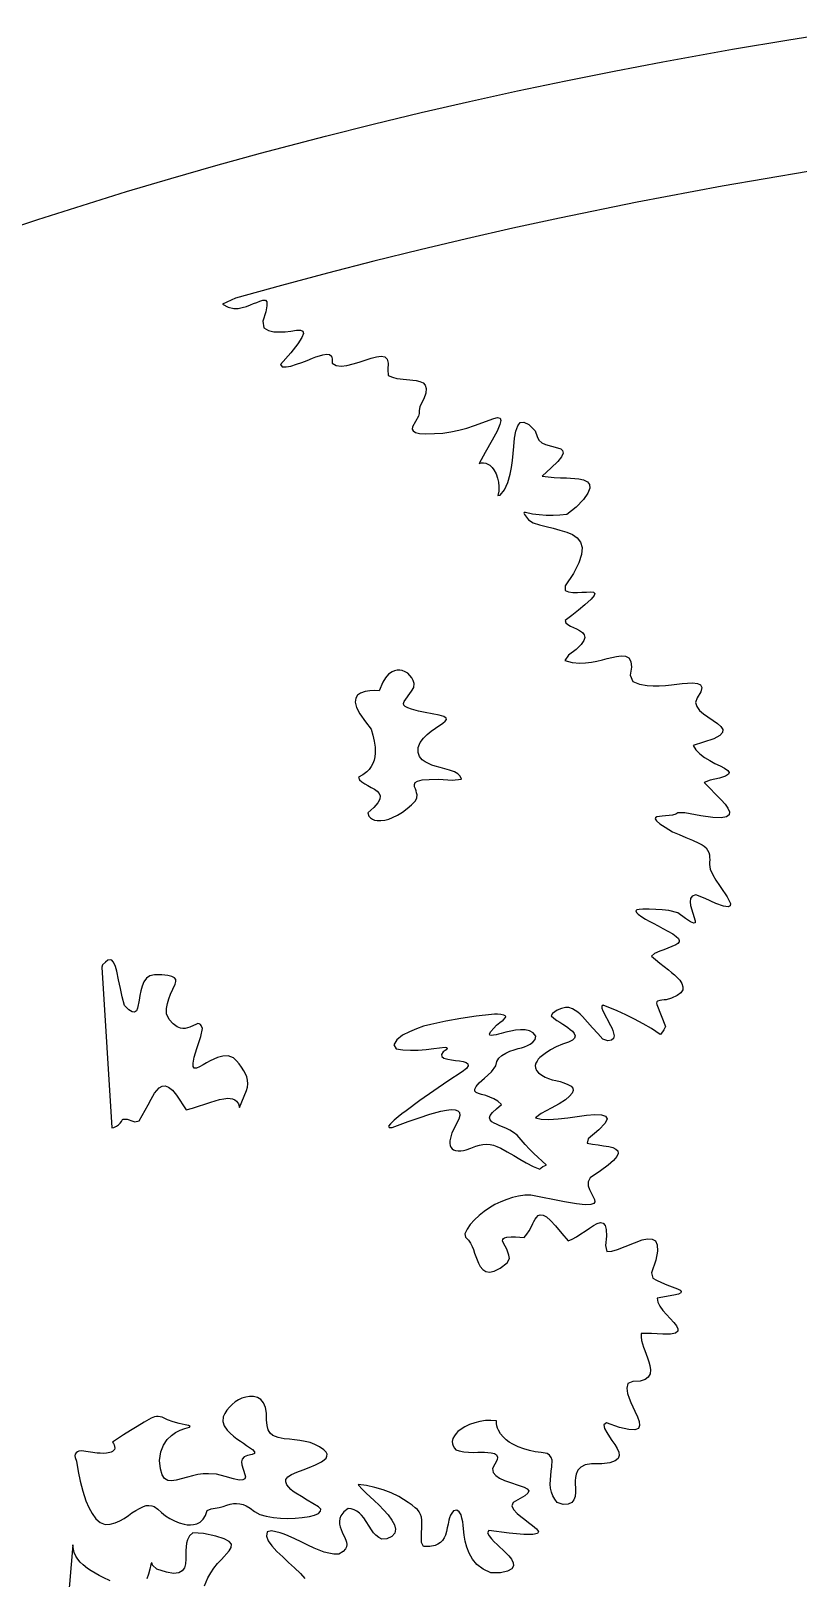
# Model space of a CAD drawing. Extents: x 0.2 to 24.2, y 0.3 to 12.3.
# Drawn here: x 5.67 to 8.55, y 6.2 to 12.01 of the extents above; entities that cross this region are included whole.
import ezdxf

# ---------------------------------------------------------------- set-up
doc = ezdxf.new("R2010")
doc.units = 0
doc.linetypes.add('0', pattern=[0])
doc.layers.add('1', color=7, linetype='0')

msp = doc.modelspace()

# ---------------------------------------------------------------- linework, layer by layer
at = {"layer": '1'}
for points in [[(5.53119, 11.248812), (5.696961, 11.303743), (5.863465, 11.356966), (6.030213, 11.40848), (6.197694, 11.458284), (6.365663, 11.50638), (6.53412, 11.552767), (6.778016, 11.616976), (6.957948, 11.661898), (7.138124, 11.705355), (7.318788, 11.746859), (7.49994, 11.786654), (7.681336, 11.824984), (7.863221, 11.861361), (8.04535, 11.896029), (8.307801, 11.943392), (8.518983, 11.978792), (8.730409, 12.011995)], [(8.591249, 11.484163), (8.268983, 11.428988), (7.949159, 11.368685), (7.657899, 11.309114), (7.482606, 11.271273), (7.307801, 11.231722), (7.133485, 11.190462), (6.959413, 11.147493), (6.785829, 11.102571), (6.612733, 11.056185), (6.440125, 11.008089), (6.391786, 10.985628), (6.412293, 10.974154), (6.433778, 10.969515), (6.449891, 10.970247), (6.46576, 10.972933), (6.481385, 10.977083), (6.496278, 10.983187), (6.507997, 10.98807), (6.519715, 10.992708), (6.531434, 10.997347), (6.543397, 11.001497), (6.552918, 11.001009), (6.55829, 10.994417), (6.55829, 10.980257), (6.553651, 10.95682), (6.54242, 10.922152), (6.546082, 10.896761), (6.563661, 10.886507), (6.584413, 10.881624), (6.605653, 10.881624), (6.626893, 10.882601), (6.648133, 10.884798), (6.669129, 10.887728), (6.683778, 10.887728), (6.693055, 10.884554), (6.695497, 10.875765), (6.689637, 10.860628), (6.674256, 10.836946), (6.647889, 10.803743), (6.609315, 10.759066), (6.615663, 10.750521), (6.630555, 10.750277), (6.648377, 10.75345), (6.669129, 10.760042), (6.689393, 10.767122), (6.709657, 10.774935), (6.729676, 10.783236), (6.742372, 10.787874), (6.755311, 10.792025), (6.768495, 10.795443), (6.781678, 10.798372), (6.792909, 10.796907), (6.800477, 10.791048), (6.802918, 10.780062), (6.803163, 10.763704), (6.818788, 10.755404), (6.837586, 10.752962), (6.858582, 10.755159), (6.881776, 10.761263), (6.904725, 10.767855), (6.92743, 10.775179), (6.949891, 10.782991), (6.970155, 10.788118), (6.987245, 10.790316), (7.001161, 10.787874), (7.010194, 10.779573), (7.0141, 10.763704), (7.011903, 10.740023), (7.013612, 10.718538), (7.029481, 10.711458), (7.046815, 10.707064), (7.118836, 10.699251), (7.133241, 10.695589), (7.144959, 10.690218), (7.152772, 10.681429), (7.156678, 10.668978), (7.154969, 10.652132), (7.147401, 10.630159), (7.132997, 10.601839), (7.130311, 10.585482), (7.130555, 10.575228), (7.127381, 10.564974), (7.105409, 10.525179), (7.104188, 10.516878), (7.107362, 10.510042), (7.115907, 10.504427), (7.131288, 10.500765), (7.154969, 10.499056), (7.188172, 10.499788), (7.21869, 10.501986), (7.249207, 10.506136), (7.279237, 10.512239), (7.308778, 10.52054), (7.337831, 10.53055), (7.41034, 10.556917), (7.424989, 10.560091), (7.434022, 10.558138), (7.436952, 10.549593), (7.433534, 10.533724), (7.422791, 10.50931), (7.404969, 10.474886), (7.378602, 10.429232), (7.355897, 10.387239), (7.363954, 10.389437), (7.372499, 10.389925), (7.380799, 10.38846), (7.388612, 10.385286), (7.395692, 10.380648), (7.403993, 10.372835), (7.411317, 10.363314), (7.418885, 10.348665), (7.4245, 10.33304), (7.428163, 10.317171), (7.429627, 10.30057), (7.429139, 10.284212), (7.426209, 10.267855), (7.43451, 10.268099), (7.451356, 10.288851), (7.463563, 10.31595), (7.472108, 10.347445), (7.476747, 10.373079), (7.480409, 10.398958), (7.483338, 10.424837), (7.485536, 10.45096), (7.488954, 10.48221), (7.493836, 10.508821), (7.500428, 10.528841), (7.510194, 10.541048), (7.523866, 10.543245), (7.54242, 10.53348), (7.56659, 10.510042), (7.573915, 10.488558), (7.580018, 10.474886), (7.59076, 10.465364), (7.604676, 10.458529), (7.650086, 10.44681), (7.661805, 10.442415), (7.668885, 10.435823), (7.670594, 10.426302), (7.664979, 10.413118), (7.651063, 10.394564), (7.626405, 10.370638), (7.592469, 10.34012), (7.615174, 10.337191), (7.637879, 10.334993), (7.660829, 10.334017), (7.683778, 10.333773), (7.729432, 10.330111), (7.747987, 10.32596), (7.762147, 10.31888), (7.770448, 10.30887), (7.771424, 10.294954), (7.764344, 10.276155), (7.747987, 10.252474), (7.720643, 10.222933), (7.684754, 10.196566), (7.658875, 10.193392), (7.632997, 10.191927), (7.607118, 10.191927), (7.580995, 10.194124), (7.55536, 10.197786), (7.529969, 10.203157), (7.525086, 10.203157), (7.523622, 10.20096), (7.525819, 10.196321), (7.540956, 10.176546), (7.55829, 10.164827), (7.581971, 10.156771), (7.60785, 10.150667), (7.633485, 10.14432), (7.65912, 10.137484), (7.68451, 10.130159), (7.706239, 10.120394), (7.723817, 10.108187), (7.736024, 10.092318), (7.742372, 10.07181), (7.740418, 10.045931), (7.730409, 10.013948), (7.710145, 9.974886), (7.678407, 9.928255), (7.678651, 9.910921), (7.69159, 9.905062), (7.707704, 9.90262), (7.724549, 9.903109), (7.741639, 9.903841), (7.758485, 9.904573), (7.775331, 9.905794), (7.785584, 9.904573), (7.790223, 9.899935), (7.787538, 9.891634), (7.775819, 9.877718), (7.752625, 9.856478), (7.728456, 9.836214), (7.704041, 9.816439), (7.678895, 9.797396), (7.681336, 9.789583), (7.688172, 9.782991), (7.698182, 9.777132), (7.710145, 9.772005), (7.721864, 9.766146), (7.733094, 9.759798), (7.744081, 9.752962), (7.750672, 9.744661), (7.75287, 9.734652), (7.749207, 9.722445), (7.738709, 9.707308), (7.719911, 9.689241), (7.691102, 9.667757), (7.677186, 9.647493), (7.705262, 9.639681), (7.734071, 9.637239), (7.755555, 9.63846), (7.77704, 9.641146), (7.79828, 9.645052), (7.819276, 9.650423), (7.83661, 9.655062), (7.853944, 9.658968), (7.871278, 9.662386), (7.888856, 9.665316), (7.905702, 9.664339), (7.917909, 9.657747), (7.925477, 9.64432), (7.92743, 9.622835), (7.923036, 9.592318), (7.933045, 9.569124), (7.957948, 9.559359), (7.986268, 9.554232), (8.009217, 9.553011), (8.032411, 9.553011), (8.05536, 9.554232), (8.078309, 9.556917), (8.098084, 9.559114), (8.11786, 9.561068), (8.137879, 9.562532), (8.157655, 9.563509), (8.175721, 9.5618), (8.187684, 9.556429), (8.192323, 9.546175), (8.188416, 9.530062), (8.174745, 9.506868), (8.168885, 9.489534), (8.173036, 9.474398), (8.183534, 9.460238), (8.19867, 9.44681), (8.250672, 9.410921), (8.263368, 9.399691), (8.270448, 9.38846), (8.269715, 9.37723), (8.259217, 9.365755), (8.237489, 9.354036), (8.159608, 9.328402), (8.169374, 9.3118), (8.184022, 9.296907), (8.202577, 9.283968), (8.22162, 9.272249), (8.241395, 9.261263), (8.261659, 9.251497), (8.277528, 9.242952), (8.289247, 9.234652), (8.294618, 9.227083), (8.292176, 9.220247), (8.280702, 9.212923), (8.257997, 9.206087), (8.223084, 9.198763), (8.200868, 9.188997), (8.264588, 9.124788), (8.279481, 9.108187), (8.290223, 9.092806), (8.295838, 9.079134), (8.294374, 9.068148), (8.284852, 9.060579), (8.264832, 9.056673), (8.233338, 9.05765), (8.188416, 9.063753), (8.128846, 9.075716), (8.102479, 9.07596), (8.093934, 9.070589), (8.081483, 9.067415), (8.069032, 9.064974), (8.056092, 9.063753), (8.043397, 9.063265), (8.022889, 9.060823), (8.018006, 9.057405), (8.01703, 9.052767), (8.022157, 9.045198), (8.03412, 9.0347), (8.053895, 9.021273), (8.082459, 9.003695), (8.107362, 8.993685), (8.13202, 8.983187), (8.156678, 8.972689), (8.181336, 8.961946), (8.192811, 8.955599), (8.200868, 8.950472), (8.207948, 8.943636), (8.213807, 8.935823), (8.217957, 8.927034), (8.220399, 8.917757), (8.221375, 8.908724), (8.22162, 8.899446), (8.221375, 8.890169), (8.220643, 8.881136), (8.223817, 8.864534), (8.234071, 8.843294), (8.245301, 8.822786), (8.257997, 8.802767), (8.271424, 8.78348), (8.279481, 8.772005), (8.286805, 8.760042), (8.293397, 8.747835), (8.299256, 8.73514), (8.298768, 8.726107), (8.290711, 8.722933), (8.273133, 8.725618), (8.245301, 8.735628), (8.205262, 8.754183), (8.169618, 8.767366), (8.15619, 8.763216), (8.149598, 8.754427), (8.147889, 8.741732), (8.150086, 8.727083), (8.167665, 8.670443), (8.166932, 8.663118), (8.161561, 8.661409), (8.149842, 8.665804), (8.130311, 8.678255), (8.101747, 8.699739), (8.067567, 8.709017), (8.043153, 8.711214), (8.018739, 8.712679), (7.994325, 8.713655), (7.969911, 8.714144), (7.956483, 8.713167), (7.947938, 8.710726), (7.94452, 8.707064), (7.946229, 8.701448), (7.953309, 8.694613), (7.966737, 8.685091), (7.980409, 8.676302), (7.994569, 8.668245), (8.009217, 8.660921), (8.027772, 8.651155), (8.046082, 8.64139), (8.064393, 8.631136), (8.082704, 8.620882), (8.095887, 8.611361), (8.103944, 8.603548), (8.107606, 8.596712), (8.107118, 8.590609), (8.102479, 8.584993), (8.094666, 8.579866), (8.079774, 8.573519), (8.064881, 8.567171), (8.049745, 8.561556), (8.034608, 8.555941), (8.014588, 8.547884), (8.002625, 8.537874), (8.018495, 8.524202), (8.034364, 8.511019), (8.050721, 8.498079), (8.067323, 8.485628), (8.078553, 8.476595), (8.089295, 8.467318), (8.099549, 8.457308), (8.109315, 8.447054), (8.117372, 8.434847), (8.121278, 8.42264), (8.120301, 8.411165), (8.113221, 8.400179), (8.099549, 8.389193), (8.078309, 8.379183), (8.058534, 8.373812), (8.050233, 8.373323), (8.041932, 8.372347), (8.033875, 8.370394), (8.026063, 8.367952), (8.023133, 8.365267), (8.022401, 8.361361), (8.023133, 8.355745), (8.056092, 8.273226), (8.049989, 8.26053), (8.037782, 8.243929), (8.035584, 8.242952), (8.00287, 8.265413), (7.97162, 8.283724), (7.939393, 8.301058), (7.906678, 8.316927), (7.873475, 8.331575), (7.820985, 8.353548), (7.81659, 8.349398), (7.81659, 8.341829), (7.819764, 8.331575), (7.849549, 8.276888), (7.854188, 8.267611), (7.85785, 8.258089), (7.860536, 8.248323), (7.862489, 8.238314), (7.860047, 8.228548), (7.852723, 8.2222), (7.83954, 8.219271), (7.820741, 8.225863), (7.801209, 8.246859), (7.781922, 8.267855), (7.762879, 8.289339), (7.744081, 8.310823), (7.735536, 8.319368), (7.726258, 8.326937), (7.716493, 8.333773), (7.705995, 8.339876), (7.693055, 8.344027), (7.679383, 8.344515), (7.664491, 8.341341), (7.648866, 8.334505), (7.631288, 8.322542), (7.626405, 8.312777), (7.636659, 8.304232), (7.647645, 8.296175), (7.658631, 8.288851), (7.67035, 8.282015), (7.679627, 8.275911), (7.688905, 8.26932), (7.697694, 8.262484), (7.706239, 8.255404), (7.713075, 8.246859), (7.716249, 8.23807), (7.714295, 8.229769), (7.706239, 8.221712), (7.69159, 8.214144), (7.668153, 8.20682), (7.645448, 8.197298), (7.623719, 8.185823), (7.603211, 8.172396), (7.583924, 8.157015), (7.577821, 8.150667), (7.572938, 8.143343), (7.569032, 8.135286), (7.566346, 8.126986), (7.567079, 8.117464), (7.570985, 8.108187), (7.578797, 8.099154), (7.590516, 8.090609), (7.602967, 8.083284), (7.616151, 8.077425), (7.630067, 8.07303), (7.644227, 8.070345), (7.659364, 8.066927), (7.674012, 8.062044), (7.688172, 8.055941), (7.701844, 8.048616), (7.707704, 8.041048), (7.708924, 8.032503), (7.705018, 8.022738), (7.695497, 8.011751), (7.679627, 7.998323), (7.656678, 7.983187), (7.626405, 7.966097), (7.588319, 7.946321), (7.567079, 7.929964), (7.588807, 7.924837), (7.617372, 7.923861), (7.652772, 7.92679), (7.688416, 7.930452), (7.723573, 7.934847), (7.758973, 7.93973), (7.789979, 7.942171), (7.814637, 7.941683), (7.83075, 7.9368), (7.835877, 7.92679), (7.828553, 7.909945), (7.805604, 7.88553), (7.765565, 7.851595), (7.761415, 7.834993), (7.781678, 7.83182), (7.802186, 7.828646), (7.82245, 7.825472), (7.842713, 7.822298), (7.85785, 7.818148), (7.869569, 7.812777), (7.876405, 7.805696), (7.87787, 7.796419), (7.872987, 7.784945), (7.86078, 7.77054), (7.840516, 7.75223), (7.811463, 7.730745), (7.772645, 7.704866), (7.764588, 7.689486), (7.765321, 7.675081), (7.769959, 7.660921), (7.789002, 7.623812), (7.790467, 7.615023), (7.786317, 7.608431), (7.774598, 7.604525), (7.753846, 7.604036), (7.721375, 7.606966), (7.675965, 7.61429), (7.549989, 7.639681), (7.526795, 7.639193), (7.503602, 7.636507), (7.480897, 7.63138), (7.458924, 7.624056), (7.436463, 7.615023), (7.414979, 7.604525), (7.394227, 7.592318), (7.374452, 7.578646), (7.355653, 7.563509), (7.338075, 7.547152), (7.321961, 7.529329), (7.310243, 7.512484), (7.301942, 7.49515), (7.304627, 7.481966), (7.315614, 7.47098), (7.322694, 7.459505), (7.329041, 7.447542), (7.334413, 7.435091), (7.338563, 7.422152), (7.342957, 7.409456), (7.348084, 7.396761), (7.353456, 7.384554), (7.359559, 7.372347), (7.368836, 7.360628), (7.380311, 7.352816), (7.394715, 7.350618), (7.412293, 7.35428), (7.434266, 7.365267), (7.460633, 7.385042), (7.468934, 7.402132), (7.466981, 7.414339), (7.463563, 7.426058), (7.458924, 7.437532), (7.452821, 7.448275), (7.444764, 7.464388), (7.443543, 7.468782), (7.444032, 7.473177), (7.446473, 7.477083), (7.450379, 7.479525), (7.460145, 7.48221), (7.476258, 7.482943), (7.492127, 7.482943), (7.508241, 7.482454), (7.52411, 7.480989), (7.534364, 7.492708), (7.543397, 7.505404), (7.550965, 7.519075), (7.557313, 7.533236), (7.561219, 7.541292), (7.565614, 7.549105), (7.570985, 7.556429), (7.577088, 7.563021), (7.585389, 7.566439), (7.595643, 7.565218), (7.608338, 7.558138), (7.623963, 7.545198), (7.642762, 7.524691), (7.665711, 7.495638), (7.689393, 7.468538), (7.70453, 7.473909), (7.721375, 7.483431), (7.737977, 7.493929), (7.75409, 7.504915), (7.769715, 7.51639), (7.785096, 7.5264), (7.799012, 7.533724), (7.811219, 7.536898), (7.821229, 7.534945), (7.828797, 7.5264), (7.833192, 7.51053), (7.833924, 7.485628), (7.83075, 7.450716), (7.835633, 7.428255), (7.8537, 7.429964), (7.874696, 7.435823), (7.967957, 7.471468), (7.988221, 7.475618), (8.005311, 7.47513), (8.017762, 7.468294), (8.024842, 7.453646), (8.025331, 7.42972), (8.018739, 7.395052), (8.003114, 7.348421), (8.007508, 7.328646), (8.021668, 7.320345), (8.0412, 7.311556), (8.060975, 7.303255), (8.080995, 7.295443), (8.101258, 7.288118), (8.110291, 7.282747), (8.114686, 7.27762), (8.113221, 7.273226), (8.104188, 7.268343), (8.086854, 7.263704), (8.024354, 7.253206), (8.026795, 7.23807), (8.034608, 7.222445), (8.046082, 7.206575), (8.086854, 7.161654), (8.096864, 7.148714), (8.102235, 7.137484), (8.101502, 7.12845), (8.092957, 7.121614), (8.074647, 7.117952), (8.045106, 7.11722), (8.003114, 7.12015), (7.96454, 7.120638), (7.963807, 7.10721), (7.966004, 7.094027), (7.969178, 7.081087), (7.973329, 7.068392), (7.978456, 7.055941), (7.983582, 7.042269), (7.988465, 7.028353), (7.99286, 7.014437), (7.99701, 7.000277), (7.999207, 6.983675), (7.997499, 6.969027), (7.991151, 6.956575), (7.978944, 6.947054), (7.959901, 6.941439), (7.932801, 6.93973), (7.913514, 6.931917), (7.91034, 6.914339), (7.91327, 6.89432), (7.918885, 6.87723), (7.925233, 6.860628), (7.932557, 6.844271), (7.940858, 6.828402), (7.950135, 6.80765), (7.956727, 6.789583), (7.958436, 6.774446), (7.953797, 6.763948), (7.940858, 6.758333), (7.917909, 6.759554), (7.882997, 6.767855), (7.834413, 6.784212), (7.824159, 6.777376), (7.827088, 6.763948), (7.835389, 6.748079), (7.844666, 6.732698), (7.854432, 6.717806), (7.865174, 6.703402), (7.874207, 6.688265), (7.880067, 6.674593), (7.881532, 6.661654), (7.877625, 6.650911), (7.866151, 6.641634), (7.846375, 6.635042), (7.816834, 6.63138), (7.777528, 6.630648), (7.753846, 6.626741), (7.737245, 6.618685), (7.726502, 6.606966), (7.720399, 6.592318), (7.717957, 6.579622), (7.716493, 6.566927), (7.716249, 6.553988), (7.717225, 6.541048), (7.717225, 6.524202), (7.71576, 6.508577), (7.71161, 6.495394), (7.703553, 6.485384), (7.69037, 6.47928), (7.671082, 6.47806), (7.64911, 6.486116), (7.640077, 6.498079), (7.632752, 6.511019), (7.627381, 6.524935), (7.623963, 6.539339), (7.622743, 6.554232), (7.623231, 6.570589), (7.624452, 6.586702), (7.626405, 6.602816), (7.62909, 6.618929), (7.629579, 6.644564), (7.626649, 6.655062), (7.620301, 6.663607), (7.61078, 6.669466), (7.588563, 6.672884), (7.566346, 6.676058), (7.544374, 6.680696), (7.522889, 6.687044), (7.501893, 6.695101), (7.481629, 6.704378), (7.46869, 6.712191), (7.456483, 6.721468), (7.445741, 6.731966), (7.436219, 6.743685), (7.428163, 6.756624), (7.424745, 6.764925), (7.422547, 6.773714), (7.421327, 6.782747), (7.421082, 6.79178), (7.39911, 6.793734), (7.378846, 6.793001), (7.358582, 6.790071), (7.338807, 6.785189), (7.319764, 6.778109), (7.301454, 6.76932), (7.28412, 6.758577), (7.276063, 6.751741), (7.268739, 6.744173), (7.262391, 6.735628), (7.257264, 6.726351), (7.254579, 6.714876), (7.255067, 6.706087), (7.257752, 6.697786), (7.262391, 6.690218), (7.268495, 6.68387), (7.280946, 6.678988), (7.29828, 6.676058), (7.315614, 6.674349), (7.332948, 6.673861), (7.350526, 6.674349), (7.363221, 6.674593), (7.375916, 6.674349), (7.388368, 6.673861), (7.401063, 6.67264), (7.412782, 6.669466), (7.421082, 6.664339), (7.424745, 6.656282), (7.423036, 6.645296), (7.405946, 6.61307), (7.408631, 6.598665), (7.417909, 6.586702), (7.432313, 6.576937), (7.450379, 6.568636), (7.525086, 6.543489), (7.536317, 6.537142), (7.541688, 6.529573), (7.539002, 6.52054), (7.526795, 6.510286), (7.48285, 6.485384), (7.477967, 6.472933), (7.484071, 6.459017), (7.497987, 6.44388), (7.512147, 6.432405), (7.526795, 6.421175), (7.541444, 6.410189), (7.556581, 6.399691), (7.571229, 6.387239), (7.578309, 6.376986), (7.574403, 6.369661), (7.557069, 6.365511), (7.522889, 6.365511), (7.468446, 6.370638), (7.391541, 6.380648), (7.387147, 6.371859), (7.393006, 6.360384), (7.402284, 6.349154), (7.412293, 6.338167), (7.422791, 6.328157), (7.433778, 6.318392), (7.445008, 6.30765), (7.455995, 6.296663), (7.466493, 6.285189), (7.476502, 6.273226), (7.483582, 6.259554), (7.484803, 6.247103), (7.478456, 6.236361), (7.462586, 6.227327), (7.435975, 6.221224), (7.399354, 6.221224), (7.370057, 6.235628), (7.347352, 6.253206), (7.330018, 6.273226), (7.317567, 6.295198), (7.30951, 6.317415), (7.303407, 6.339876), (7.299256, 6.36307), (7.297059, 6.386507), (7.295838, 6.399935), (7.293885, 6.413363), (7.290956, 6.426546), (7.287538, 6.439486), (7.280702, 6.450472), (7.27118, 6.45682), (7.259217, 6.45389), (7.25287, 6.446077), (7.247743, 6.437532), (7.243836, 6.428499), (7.241395, 6.418734), (7.238709, 6.404818), (7.235536, 6.390902), (7.232362, 6.376986), (7.2287, 6.36307), (7.224305, 6.352571), (7.217957, 6.34305), (7.209901, 6.334993), (7.200379, 6.328646), (7.189881, 6.324251), (7.170838, 6.320345), (7.146913, 6.319857), (7.1391, 6.335238), (7.138856, 6.353548), (7.1391, 6.372103), (7.139588, 6.390413), (7.140565, 6.408724), (7.140809, 6.41971), (7.1391, 6.430452), (7.135438, 6.440706), (7.130311, 6.450228), (7.123719, 6.458773), (7.115663, 6.466097), (7.103456, 6.475374), (7.088319, 6.48514), (7.071229, 6.497347), (7.053407, 6.508089), (7.024598, 6.521517), (6.994569, 6.532991), (6.964051, 6.542025), (6.932801, 6.548861), (6.901307, 6.553499), (6.902284, 6.550814), (6.916444, 6.535677), (6.931092, 6.521029), (6.945985, 6.506624), (6.961366, 6.492708), (6.979676, 6.475618), (6.996766, 6.457552), (7.013124, 6.438753), (7.028016, 6.418734), (7.037293, 6.401155), (7.0412, 6.384798), (7.03827, 6.37015), (7.028016, 6.358187), (7.008729, 6.348909), (6.989686, 6.348177), (6.978211, 6.354525), (6.967957, 6.362337), (6.958924, 6.371859), (6.951356, 6.382601), (6.922547, 6.428011), (6.913758, 6.437777), (6.905457, 6.445833), (6.895936, 6.452425), (6.885682, 6.457552), (6.874696, 6.461214), (6.863221, 6.463411), (6.846864, 6.450472), (6.836366, 6.435335), (6.832459, 6.425325), (6.83075, 6.414827), (6.830995, 6.404085), (6.833192, 6.393587), (6.83661, 6.384066), (6.84076, 6.374544), (6.845155, 6.365267), (6.850038, 6.356234), (6.854676, 6.344271), (6.857118, 6.336214), (6.85785, 6.327669), (6.856629, 6.319368), (6.8537, 6.311312), (6.844178, 6.301058), (6.828553, 6.291536), (6.809754, 6.292025), (6.790956, 6.29471), (6.772645, 6.299593), (6.755067, 6.306429), (6.736268, 6.314241), (6.711854, 6.32596), (6.687196, 6.337679), (6.662538, 6.349154), (6.637879, 6.360628), (6.622743, 6.366488), (6.607362, 6.37137), (6.591737, 6.375521), (6.575868, 6.378695), (6.558778, 6.375521), (6.556092, 6.359652), (6.562684, 6.341829), (6.576112, 6.322542), (6.594911, 6.30179), (6.617372, 6.281282), (6.639832, 6.26053), (6.662049, 6.239779), (6.684266, 6.218782), (6.700624, 6.199984)], [(6.323182, 6.17264), (6.335633, 6.202913), (6.346864, 6.221468), (6.359315, 6.23929), (6.372987, 6.256136), (6.387879, 6.271761), (6.416932, 6.303988), (6.424256, 6.316927), (6.424745, 6.328646), (6.4162, 6.339144), (6.397157, 6.349154), (6.365663, 6.358919), (6.320252, 6.369173), (6.279237, 6.371859), (6.266786, 6.360628), (6.259217, 6.34598), (6.256043, 6.332552), (6.254334, 6.318636), (6.253602, 6.304964), (6.25409, 6.291048), (6.253846, 6.272249), (6.252381, 6.254915), (6.248231, 6.240267), (6.240174, 6.228548), (6.226991, 6.221224), (6.207459, 6.219515), (6.18036, 6.223421), (6.143983, 6.23514), (6.128602, 6.250521), (6.126649, 6.258089), (6.124452, 6.258577), (6.122254, 6.252962), (6.11786, 6.234652), (6.112733, 6.216585), (6.106874, 6.198763)], [(5.96869, 6.191683), (5.943299, 6.203402), (5.927918, 6.211214), (5.913026, 6.219759), (5.898377, 6.228548), (5.883973, 6.23807), (5.867616, 6.251497), (5.856874, 6.261263), (5.847596, 6.272249), (5.840028, 6.284456), (5.833924, 6.29764), (5.829774, 6.31595), (5.829041, 6.326448), (5.797791, 5.957796)]]:
    msp.add_lwpolyline(points, dxfattribs=at)
for points in [[(7.087098, 9.469759), (7.077821, 9.474886), (7.072938, 9.480501), (7.071717, 9.486361), (7.07367, 9.493441), (7.101747, 9.532259), (7.110536, 9.546419), (7.11078, 9.5618), (7.107606, 9.572786), (7.102235, 9.582796), (7.095399, 9.591829), (7.087098, 9.599642), (7.077332, 9.605745), (7.066834, 9.609896), (7.057069, 9.611361), (7.047059, 9.610872), (7.037293, 9.608675), (7.02826, 9.604525), (7.015565, 9.59598), (7.003846, 9.582796), (6.993348, 9.56595), (6.980165, 9.533968), (6.962342, 9.535189), (6.944276, 9.533968), (6.926698, 9.530794), (6.909608, 9.525423), (6.898866, 9.517366), (6.89203, 9.506136), (6.890077, 9.490999), (6.894715, 9.471224), (6.907411, 9.44681), (6.928895, 9.41678), (6.950379, 9.389193), (6.956727, 9.36722), (6.961366, 9.344759), (6.964295, 9.322298), (6.965272, 9.299349), (6.964051, 9.286165), (6.961122, 9.273226), (6.956483, 9.261019), (6.950135, 9.2493), (6.942323, 9.238558), (6.93329, 9.229036), (6.918153, 9.218538), (6.90204, 9.209017), (6.90619, 9.199739), (6.914247, 9.191683), (6.925965, 9.184603), (6.937928, 9.177767), (6.949891, 9.171175), (6.962098, 9.164827), (6.972596, 9.157259), (6.980165, 9.148714), (6.983827, 9.138948), (6.982362, 9.126741), (6.975282, 9.112581), (6.960389, 9.095736), (6.93744, 9.075716), (6.940614, 9.063265), (6.946961, 9.056917), (6.95453, 9.05179), (6.962831, 9.048372), (6.971864, 9.046663), (6.986756, 9.046663), (7.001405, 9.048616), (7.015809, 9.052279), (7.029481, 9.057894), (7.048768, 9.067415), (7.067323, 9.078646), (7.084657, 9.091341), (7.101014, 9.105257), (7.116151, 9.120638), (7.121766, 9.131868), (7.122254, 9.143099), (7.120545, 9.150911), (7.118348, 9.158724), (7.115907, 9.166292), (7.112977, 9.173616), (7.112245, 9.182405), (7.115418, 9.189486), (7.124452, 9.195101), (7.141053, 9.199251), (7.167176, 9.201204), (7.20453, 9.201448), (7.254579, 9.198519), (7.288758, 9.202181), (7.284364, 9.213655), (7.275331, 9.222689), (7.262391, 9.229769), (7.244569, 9.235628), (7.226747, 9.241243), (7.20868, 9.24637), (7.190614, 9.251253), (7.17743, 9.255159), (7.164979, 9.26053), (7.152772, 9.267122), (7.141541, 9.274691), (7.131776, 9.287142), (7.126161, 9.302279), (7.126405, 9.321321), (7.134217, 9.339632), (7.14618, 9.355501), (7.159608, 9.369905), (7.174745, 9.382845), (7.191102, 9.393831), (7.200624, 9.399691), (7.209901, 9.406038), (7.219178, 9.41263), (7.227967, 9.41971), (7.232362, 9.426302), (7.231141, 9.431673), (7.222352, 9.437044), (7.20575, 9.442171), (7.179383, 9.44681), (7.15326, 9.451937), (7.127137, 9.45804), (7.101258, 9.464632)], [(5.994325, 8.480501), (5.992127, 8.489779), (5.989198, 8.498812), (5.985536, 8.507357), (5.981141, 8.515902), (5.975526, 8.521761), (5.96869, 8.52347), (5.960877, 8.521761), (5.951112, 8.515413), (5.939881, 8.504671), (5.937684, 8.49637), (5.975282, 7.892611), (5.983338, 7.894075), (5.993348, 7.898958), (6.000184, 7.903841), (6.006288, 7.9097), (6.011415, 7.916292), (6.015321, 7.923616), (6.018006, 7.925325), (6.025575, 7.92557), (6.032899, 7.924593), (6.040223, 7.922884), (6.047303, 7.920198), (6.06244, 7.914827), (6.078553, 7.918734), (6.090028, 7.938753), (6.101258, 7.958773), (6.112245, 7.97928), (6.122743, 7.999788), (6.12909, 8.011263), (6.136415, 8.022249), (6.144715, 8.032503), (6.153504, 8.042269), (6.164491, 8.048616), (6.176209, 8.049837), (6.188905, 8.045198), (6.203065, 8.033968), (6.21869, 8.014925), (6.254823, 7.959993), (6.278504, 7.966585), (6.301698, 7.973665), (6.325135, 7.981234), (6.348084, 7.989534), (6.363709, 7.994417), (6.379579, 7.998568), (6.395692, 8.001497), (6.411805, 8.00345), (6.420594, 8.003206), (6.429139, 8.001253), (6.437196, 7.997591), (6.44452, 7.992464), (6.451356, 7.982943), (6.45575, 7.969515), (6.481874, 8.032747), (6.484803, 8.045443), (6.486024, 8.058138), (6.485047, 8.071077), (6.482362, 8.083773), (6.477967, 8.09598), (6.47162, 8.10721), (6.462831, 8.12015), (6.453309, 8.132357), (6.443299, 8.144075), (6.432313, 8.155306), (6.412538, 8.16263), (6.39203, 8.161898), (6.372254, 8.156771), (6.358338, 8.150911), (6.344911, 8.144564), (6.331727, 8.137239), (6.318788, 8.129427), (6.304872, 8.121859), (6.293397, 8.116976), (6.28534, 8.116488), (6.280946, 8.122591), (6.280702, 8.135775), (6.28534, 8.157747), (6.295106, 8.190462), (6.310243, 8.235384), (6.315858, 8.266146), (6.311463, 8.276644), (6.308534, 8.280794), (6.303895, 8.28348), (6.298768, 8.283968), (6.293885, 8.282503), (6.26825, 8.270296), (6.25995, 8.267611), (6.251405, 8.266146), (6.242616, 8.265902), (6.234071, 8.267122), (6.220887, 8.272493), (6.206239, 8.282747), (6.191102, 8.299105), (6.180848, 8.321321), (6.181336, 8.340364), (6.184266, 8.359163), (6.189149, 8.377474), (6.196473, 8.395052), (6.214051, 8.43265), (6.216249, 8.441927), (6.215516, 8.449495), (6.210633, 8.456087), (6.200868, 8.46097), (6.185487, 8.464632), (6.16327, 8.467073), (6.13617, 8.467562), (6.118836, 8.463411), (6.105653, 8.454134), (6.095887, 8.441195), (6.089295, 8.424349), (6.084168, 8.407259), (6.080506, 8.389437), (6.078309, 8.371614), (6.07245, 8.342073), (6.067811, 8.332064), (6.061219, 8.327181), (6.051942, 8.328157), (6.039491, 8.336214), (6.022645, 8.352083), (6.014832, 8.384066), (6.007508, 8.416048), (6.000672, 8.448275)], [(7.437684, 8.246614), (7.428407, 8.244173), (7.419129, 8.241976), (7.409852, 8.240267), (7.400331, 8.239046), (7.395204, 8.240999), (7.394959, 8.245882), (7.399842, 8.254915), (7.410096, 8.266878), (7.421327, 8.277864), (7.43329, 8.288118), (7.445985, 8.297396), (7.454774, 8.306673), (7.45575, 8.310335), (7.453553, 8.313753), (7.448426, 8.31595), (7.436952, 8.318392), (7.424989, 8.319613), (7.41327, 8.319368), (7.401551, 8.317904), (7.344422, 8.311556), (7.287293, 8.303499), (7.230653, 8.293245), (7.1745, 8.281282), (7.146913, 8.273958), (7.119813, 8.264681), (7.093446, 8.253695), (7.068055, 8.240755), (7.046571, 8.223421), (7.03534, 8.20389), (7.044129, 8.188753), (7.068543, 8.185335), (7.097596, 8.184114), (7.126893, 8.184359), (7.155946, 8.1868), (7.184754, 8.190706), (7.228211, 8.195345), (7.234315, 8.194368), (7.235536, 8.191195), (7.231141, 8.186068), (7.220399, 8.177523), (7.214051, 8.167513), (7.21576, 8.159945), (7.223329, 8.154573), (7.237489, 8.150667), (7.251893, 8.147493), (7.266541, 8.145296), (7.28119, 8.144075), (7.29535, 8.14139), (7.306581, 8.137972), (7.313172, 8.132601), (7.314149, 8.125277), (7.307801, 8.115267), (7.292176, 8.102327), (7.238465, 8.067415), (7.185243, 8.031527), (7.132752, 7.994661), (7.08075, 7.957064), (7.065614, 7.945589), (7.050721, 7.933626), (7.036317, 7.920931), (7.022401, 7.907991), (7.015565, 7.898714), (7.017518, 7.893587), (7.02826, 7.894075), (7.049256, 7.901155), (7.089295, 7.916536), (7.129823, 7.930696), (7.170838, 7.943636), (7.212098, 7.955355), (7.23285, 7.959261), (7.250672, 7.961214), (7.265077, 7.960238), (7.275331, 7.956575), (7.281678, 7.949984), (7.282899, 7.939486), (7.279237, 7.92557), (7.253358, 7.873568), (7.24994, 7.864046), (7.247499, 7.854036), (7.24579, 7.844027), (7.245301, 7.833773), (7.246278, 7.826448), (7.248963, 7.819613), (7.253602, 7.813753), (7.259461, 7.809603), (7.266297, 7.806917), (7.276551, 7.805696), (7.286805, 7.805941), (7.296815, 7.80765), (7.306581, 7.810579), (7.324403, 7.816439), (7.34369, 7.824007), (7.356385, 7.827913), (7.369813, 7.830355), (7.382997, 7.830843), (7.396424, 7.829866), (7.409608, 7.827181), (7.422303, 7.82303), (7.43744, 7.816439), (7.461366, 7.803011), (7.485291, 7.789339), (7.508973, 7.775423), (7.532655, 7.761263), (7.55829, 7.747835), (7.58368, 7.737337), (7.588807, 7.742464), (7.594422, 7.746859), (7.60077, 7.750277), (7.607606, 7.752718), (7.607118, 7.753939), (7.560975, 7.796419), (7.544618, 7.813021), (7.528993, 7.830111), (7.513368, 7.847689), (7.498475, 7.865511), (7.484803, 7.875521), (7.470399, 7.88431), (7.455262, 7.891634), (7.439637, 7.897738), (7.43036, 7.901644), (7.421082, 7.905794), (7.412049, 7.910433), (7.40326, 7.915316), (7.396913, 7.922152), (7.394471, 7.929964), (7.397157, 7.939241), (7.405457, 7.950472), (7.42035, 7.964388), (7.439393, 7.980257), (7.425233, 7.992952), (7.411073, 8.001253), (7.39618, 8.008089), (7.380555, 8.01346), (7.364686, 8.017366), (7.352723, 8.021029), (7.343934, 8.025179), (7.339295, 8.030306), (7.338807, 8.037386), (7.344178, 8.047884), (7.356141, 8.061312), (7.375184, 8.079378), (7.402284, 8.102571), (7.417909, 8.125277), (7.422059, 8.14139), (7.429872, 8.154329), (7.440858, 8.164583), (7.455506, 8.172884), (7.470643, 8.180208), (7.486512, 8.185823), (7.502625, 8.190218), (7.5141, 8.193392), (7.525331, 8.197298), (7.536561, 8.201937), (7.547303, 8.207064), (7.557801, 8.214876), (7.56537, 8.224642), (7.568543, 8.236849), (7.55829, 8.249056), (7.544862, 8.25638), (7.528993, 8.260286), (7.51117, 8.261019), (7.492616, 8.258821), (7.474061, 8.255648), (7.45575, 8.251741)], [(5.851991, 6.677767), (5.846131, 6.675814), (5.841249, 6.671907), (5.838075, 6.666536), (5.836854, 6.660433), (5.838075, 6.654329), (5.843202, 6.640413), (5.849061, 6.602571), (5.856629, 6.565218), (5.866395, 6.528109), (5.878114, 6.491732), (5.8891, 6.466585), (5.901307, 6.44388), (5.915711, 6.424837), (5.932069, 6.410677), (5.950135, 6.402864), (5.969666, 6.404085), (5.987733, 6.409456), (6.005311, 6.41678), (6.021913, 6.425814), (6.037538, 6.436312), (6.050965, 6.446321), (6.065125, 6.455355), (6.079774, 6.463655), (6.094666, 6.47098), (6.104676, 6.473909), (6.11493, 6.474642), (6.125184, 6.473421), (6.13495, 6.470247), (6.148622, 6.46097), (6.162538, 6.447786), (6.177674, 6.436068), (6.193788, 6.42557), (6.210877, 6.41678), (6.2287, 6.409456), (6.24701, 6.403841), (6.258729, 6.401888), (6.270692, 6.4014), (6.282655, 6.40262), (6.294374, 6.405306), (6.307313, 6.412142), (6.318543, 6.422884), (6.327821, 6.437044), (6.33368, 6.456087), (6.349305, 6.462191), (6.364198, 6.464388), (6.378846, 6.467318), (6.393495, 6.47098), (6.407899, 6.475374), (6.419862, 6.478792), (6.432069, 6.481478), (6.44452, 6.48221), (6.456727, 6.480989), (6.468934, 6.477816), (6.480165, 6.472689), (6.495301, 6.4639), (6.512147, 6.451448), (6.531922, 6.440462), (6.555848, 6.433626), (6.582704, 6.429232), (6.609803, 6.426546), (6.636903, 6.42557), (6.664002, 6.426302), (6.691102, 6.428988), (6.717957, 6.433138), (6.737489, 6.438509), (6.751893, 6.444857), (6.759706, 6.452669), (6.760194, 6.460726), (6.751649, 6.469515), (6.730165, 6.481966), (6.708924, 6.494661), (6.687684, 6.507601), (6.666444, 6.52054), (6.656922, 6.527376), (6.648133, 6.534945), (6.640077, 6.543245), (6.632508, 6.552279), (6.628846, 6.562777), (6.629579, 6.572542), (6.636415, 6.582064), (6.650086, 6.591341), (6.670594, 6.599886), (6.694276, 6.607943), (6.717469, 6.616976), (6.740418, 6.626986), (6.762635, 6.638216), (6.772889, 6.645296), (6.780213, 6.652376), (6.783875, 6.6597), (6.78412, 6.667269), (6.780213, 6.675081), (6.772401, 6.683138), (6.756288, 6.694368), (6.738709, 6.703402), (6.720399, 6.710482), (6.701356, 6.71512), (6.681825, 6.718294), (6.662293, 6.72098), (6.642762, 6.723177), (6.623231, 6.724886), (6.612, 6.726595), (6.601014, 6.72928), (6.590516, 6.732943), (6.580262, 6.737581), (6.570497, 6.74637), (6.562928, 6.758577), (6.558534, 6.774935), (6.556825, 6.795443), (6.557069, 6.821077), (6.553163, 6.842806), (6.545838, 6.859652), (6.53534, 6.871859), (6.522645, 6.879915), (6.508241, 6.884066), (6.492616, 6.884066), (6.478456, 6.88138), (6.46454, 6.87723), (6.4516, 6.871126), (6.439393, 6.863314), (6.428163, 6.854036), (6.41742, 6.844027), (6.408143, 6.832796), (6.400086, 6.820345), (6.393739, 6.807161), (6.39203, 6.789827), (6.397401, 6.773226), (6.408387, 6.757357), (6.420106, 6.745638), (6.432313, 6.734896), (6.445497, 6.724642), (6.459168, 6.715609), (6.470643, 6.707796), (6.481874, 6.699984), (6.493348, 6.692171), (6.504579, 6.684114), (6.511415, 6.676058), (6.511415, 6.66971), (6.50287, 6.665316), (6.48578, 6.662142), (6.472108, 6.656771), (6.464784, 6.648714), (6.462586, 6.63846), (6.464051, 6.626741), (6.47577, 6.591097), (6.477235, 6.58182), (6.475282, 6.574495), (6.467957, 6.570345), (6.454286, 6.569857), (6.432557, 6.574007), (6.401795, 6.583529), (6.369325, 6.591585), (6.338807, 6.593782), (6.318788, 6.592806), (6.298768, 6.59012), (6.278993, 6.586214), (6.259461, 6.580843), (6.217469, 6.569124), (6.200135, 6.566927), (6.185487, 6.568392), (6.17328, 6.575472), (6.164247, 6.589388), (6.157899, 6.611605), (6.155213, 6.643343), (6.160096, 6.675325), (6.169862, 6.701204), (6.183534, 6.721712), (6.199403, 6.737337), (6.215028, 6.747835), (6.231874, 6.756624), (6.249207, 6.763704), (6.267274, 6.769075), (6.269227, 6.771517), (6.2641, 6.774202), (6.250672, 6.777864), (6.228456, 6.782747), (6.206483, 6.788851), (6.184999, 6.796419), (6.164002, 6.805452), (6.157166, 6.80765), (6.150086, 6.808626), (6.143006, 6.808382), (6.135926, 6.806917), (6.122987, 6.80179), (6.09662, 6.786898), (6.070741, 6.771517), (6.045106, 6.755648), (6.019715, 6.73929), (5.977967, 6.712435), (5.981629, 6.707552), (5.984071, 6.702181), (5.98578, 6.696321), (5.986512, 6.690218), (5.985047, 6.684847), (5.981629, 6.680696), (5.977479, 6.677279), (5.97284, 6.674837), (5.967713, 6.673372), (5.955995, 6.671419), (5.944032, 6.670198), (5.932069, 6.670443), (5.920106, 6.671419), (5.861024, 6.678988)]]:
    msp.add_lwpolyline(points, close=True, dxfattribs=at)

doc.saveas('drawing.dxf')
